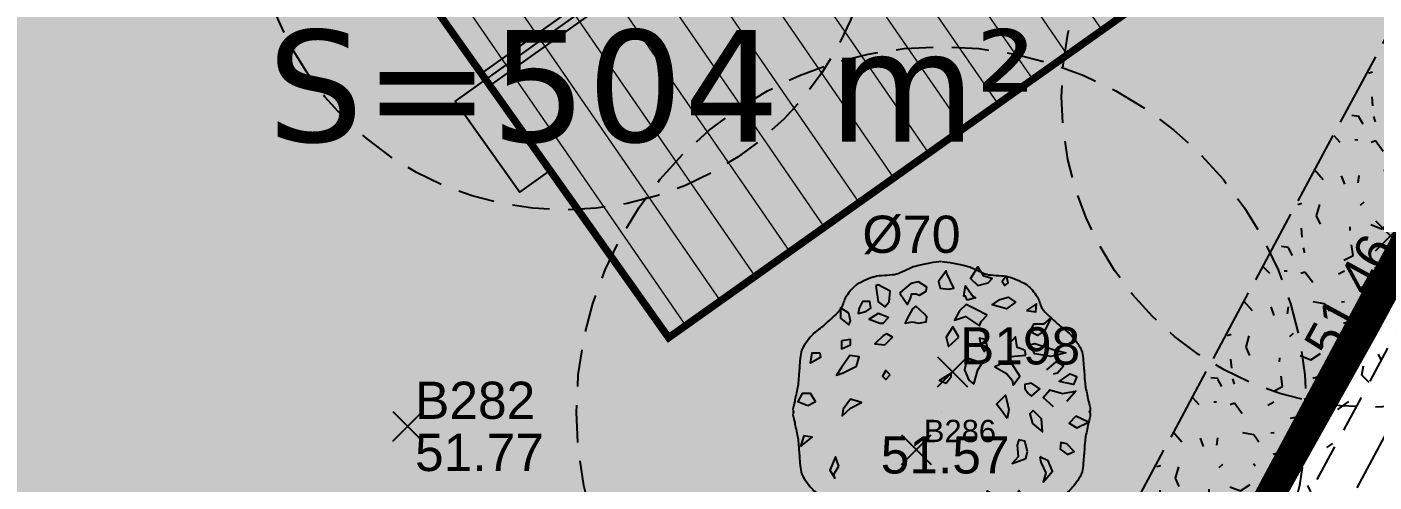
# Model space of a CAD drawing. Header units: metres. Extents: x 394605 to 1395358, y 4171135 to 6406139.
# Drawn here: x 1394508.63 to 1394526.72, y 4172467.63 to 4172473.74 of the extents above; entities that cross this region are included whole.
import ezdxf
from ezdxf.enums import TextEntityAlignment as Align

# ---------------------------------------------------------------- set-up
doc = ezdxf.new("R2010")
doc.units = ezdxf.units.M
doc.header["$LTSCALE"] = 2
doc.header["$PDMODE"] = 3
doc.header["$PDSIZE"] = 0.2
for name, pattern in [('AXES2', [1.125, 0.75, -0.125, 0.125, -0.125]), ('Bordfosse', [0.6, 0.5, -0.1]), ('CACHE', [0.375, 0.25, -0.125]), ('DISCONTINUOUS', [0.75, 0.5, -0.25])]:
    doc.linetypes.add(name, pattern=pattern)
doc.layers.add('C-Hab', color=7, linetype='Continuous', true_color=0xfbfcc5)
doc.layers.add('H-bati', color=7, linetype='Continuous', true_color=0x857b3d)
doc.layers.add('C-Lot', color=7, linetype='Continuous', true_color=0xeaddbe, transparency=0.5)
for name, color, linetype in [('P-Assiette', 14, 'Continuous'), ('P-surfaces', 19, 'Continuous'), ('T-CRASTE', 44, 'Continuous'), ('T-LIMITES', 1, 'Continuous'), ('T-POINTS LEVES 2024', 7, 'Continuous'), ('T-POINTS LEVES ALTITUDES', 150, 'Continuous'), ('T-POINTS LEVES MATRICULE', 5, 'Continuous'), ('T-POINTS LEVEVES PURGE', 7, 'Continuous'), ('T-SECTION AH', 3, 'Continuous'), ('T-VEGETATION', 108, 'Continuous'), ('T-VEGETATION-TEXTE', 1, 'Continuous')]:
    doc.layers.add(name, color=color, linetype=linetype)
doc.styles.add('Arial', font='arial.ttf')
doc.styles.add('Arial 1.0', font='arial.ttf', dxfattribs={"width": 0.99, "height": 0.2})
doc.styles.add('Verdana 1.0', font='verdana.ttf', dxfattribs={"width": 0.99, "height": 0.2})
pattern_1 = [(266.5102305065259, (379432.3446980148, 6438839.854039512), (0.5704402578887047, -0.03478738535544174), [])]

# ---------------------------------------------------------------- blocks, each defined once
blk = doc.blocks.new('TCPOINT')
at = {"color": 0}
blk.add_point((0, 0), dxfattribs=at)
at = {"layer": 'T-POINTS LEVES ALTITUDES', "style": 'Arial 1.0', "width": 0.99}
blk.add_attdef('ALT', text='', height=0.3, dxfattribs=at).set_placement((0.1, -0.1), align=Align.TOP_LEFT)
at = {"layer": 'T-POINTS LEVES MATRICULE', "style": 'Arial 1.0', "width": 0.99}
blk.add_attdef('MAT', (0.1, 0.1), '', height=0.3, dxfattribs=at)
blk = doc.blocks.new('v025')
blk.add_line((0, 0), (0, 0))
at = {"color": 0, "linetype": 'Continuous'}
blk.add_line((0.6658450745636628, -0.3376806967657444), (0.6995950745637174, -0.4079931967657444), dxfattribs=at)
at = {"color": 0, "linetype": 'Continuous', "flags": 128}
for points in [[(-0.002404925436280791, 1.010006803234262), (-0.0188050454637505, 1.008544183206823), (-0.03772162639654653, 1.006245657829595), (-0.05841649951037198, 1.0032452291602), (-0.08015149608092997, 0.9996768992562011), (-0.102188447384151, 0.9956746701752763), (-0.1237891846955108, 0.9913725439749896), (-0.1442155392908262, 0.9869045227130187), (-0.162729342445914, 0.9824046084468705), (-0.1785924254362499, 0.9780068032342797), (-0.1903041023909964, 0.9738940631793866), (-0.2035636188519447, 0.9683386790916302), (-0.2179327032140463, 0.9617649050861132), (-0.2329730838724799, 0.9545969952781661), (-0.2482464892223106, 0.9472592037829486), (-0.2633146476584898, 0.9401757847157342), (-0.2777392875761961, 0.9337709921917394), (-0.2910821373703811, 0.928469080326181), (-0.3029049254363372, 0.9246943032342756), (-0.3160216092496739, 0.922014433549748), (-0.331398581129065, 0.9200365957582335), (-0.3483887217325901, 0.9185565717527879), (-0.3663449117188975, 0.9173701434262966), (-0.3846200317462944, 0.9162730926718154), (-0.4025669624733155, 0.9150612013824002), (-0.4195385845583814, 0.9135302514509931), (-0.4348877786599132, 0.9114760247705931), (-0.4479674254363317, 0.908694303234256), (-0.4605134645310045, 0.9049163111217808), (-0.4748866641194809, 0.8999784681862479), (-0.4905021476585034, 0.8940843495305444), (-0.506775038605042, 0.8874375302575572), (-0.5231204604157256, 0.8802415854702303), (-0.5389535365474103, 0.8727000902712803), (-0.5536893904568387, 0.8650166197637645), (-0.5667431456009808, 0.8573947490504565), (-0.577529925436238, 0.8500380532342433), (-0.5848918938861516, 0.8438738085497448), (-0.5928886359987473, 0.8361523364990262), (-0.6012614069177289, 0.8272492800861073), (-0.6097514617873685, 0.8175402823151785), (-0.6181000557518246, 0.8074009861903733), (-0.6260484439548009, 0.7972070347157114), (-0.6333378815405695, 0.7873340708954402), (-0.6397096236530615, 0.7781577377335793), (-0.6449049254363217, 0.7700536782342624), (-0.6483631730357047, 0.7634981012452613), (-0.6517560914170417, 0.7556009604701899), (-0.65511094395481, 0.7467510161972086), (-0.6584549940233728, 0.7373370287143644), (-0.6618155049973211, 0.7277477583097038), (-0.665219740251132, 0.7183719652712739), (-0.6686949631591688, 0.7095984098871781), (-0.6722684370960224, 0.7018158524455202), (-0.6759674254362835, 0.6954130532342333), (-0.6847966435433364, 0.6837404280627766), (-0.6959715406626401, 0.6710274222328962), (-0.7088979809917646, 0.6576375902712925), (-0.722981828728507, 0.6439344867047794), (-0.7376289480699825, 0.630281666060057), (-0.7522452032139881, 0.6170426828638824), (-0.7662364583580938, 0.6045810916430128), (-0.7790085776997557, 0.5932604469242619), (-0.7899674254363163, 0.5834443032342733), (-0.7974823431317191, 0.5769521050175399), (-0.8064108410741255, 0.5697000045374239), (-0.8163285365474167, 0.561884118049079), (-0.8268110468354735, 0.5537005618076591), (-0.8374339892222906, 0.5453454520682612), (-0.8477729809917491, 0.537014905086096), (-0.8574036394279574, 0.5289050371163171), (-0.8659015818149101, 0.5212119644139648), (-0.8728424254362608, 0.5141318032342497), (-0.880152953557058, 0.5056291454839084), (-0.8883127615131343, 0.4954948004907465), (-0.8969766846954599, 0.4841329606416593), (-0.905799558495346, 0.4719478183234287), (-0.9144362183031944, 0.459343565922893), (-0.9225414995103165, 0.4467243958268341), (-0.9297702375075687, 0.4344945004222041), (-0.9357772676859213, 0.4230580720957278), (-0.9402174254363445, 0.4128193032342438), (-0.9434918595926547, 0.4019952077267135), (-0.9461675283170052, 0.3891987613961305), (-0.9483354809917728, 0.3749749745305735), (-0.9500867670000162, 0.3598688574180642), (-0.9515124357243394, 0.3444254203467381), (-0.9527035365474603, 0.3291896736046169), (-0.9537511188519829, 0.3147066274797794), (-0.954746232020625, 0.3015212922603041), (-0.9557799254363317, 0.2901786782342697), (-0.956816705271649, 0.2794071804633518), (-0.9578519418972746, 0.2669291497705899), (-0.9588979809917646, 0.2532336550860919), (-0.959967168234698, 0.2388097653398518), (-0.9610718493046306, 0.2241465494619774), (-0.9622243698808006, 0.2097330763824061), (-0.9634370756421049, 0.1960584150312457), (-0.9647223122675541, 0.1836116343384901), (-0.9660924254362726, 0.1728818032342474), (-0.9676764446406878, 0.1635139191464532), (-0.969820134626957, 0.1527315546060208), (-0.9723609439548682, 0.1409385161971954), (-0.975136321183868, 0.1285386105045063), (-0.9779837148738579, 0.1159356441121417), (-0.9807405735845123, 0.103533423604631), (-0.9832443458752778, 0.09173575556621927), (-0.9853324803059422, 0.0809464465813221), (-0.9868424254362935, 0.07156930323424149), (-0.9881911051344332, 0.0647137219585261), (-0.9903309370961324, 0.05632187525071686), (-0.9928401106215006, 0.04693735878981897), (-0.9952968150109882, 0.03710376825483763), (-0.9972792395651595, 0.02736469932477803), (-0.998365573584465, 0.0182637476787022), (-0.9981340063691277, 0.0103445089955585), (-0.9961627272195983, 0.004150578954408957), (-0.9920299254363272, 0.0002255532342587685), (-0.9961627272195983, -0.00369947248589142), (-0.9981340063691277, -0.009893402527040962), (-0.998365573584465, -0.01781264121018467), (-0.9972792395651595, -0.02691359285626049), (-0.9952968150109882, -0.0366526617863201), (-0.9928401106215006, -0.04648625232130144), (-0.9903309370961324, -0.05587076878219932), (-0.9881911051344332, -0.06426261549000856), (-0.9868424254362935, -0.07111819676572395), (-0.9853324803059422, -0.08049534011280457), (-0.9832443458752778, -0.09128464909770173), (-0.9807405735845123, -0.1030823171361135), (-0.9779837148738579, -0.1154845376436242), (-0.975136321183868, -0.1280875040359888), (-0.9723609439548682, -0.1404874097286779), (-0.969820134626957, -0.1522804481375033), (-0.9676764446406878, -0.1630628126779357), (-0.9660924254362726, -0.1724306967657299), (-0.9647223122675541, -0.1831605278699726), (-0.9634370756421049, -0.1956073085627281), (-0.9622243698808006, -0.2092819699138886), (-0.9610718493046306, -0.2236954429934599), (-0.959967168234698, -0.2383586588713342), (-0.9588979809917646, -0.2527825486175743), (-0.9578519418972746, -0.2664780433020724), (-0.956816705271649, -0.2789560739948342), (-0.9557799254363317, -0.2897275717657521), (-0.954746232020625, -0.3010701857917866), (-0.9537511188519829, -0.3142555210112619), (-0.9527035365474603, -0.3287385671360994), (-0.9515124357243394, -0.3439743138782205), (-0.9500867670000162, -0.3594177509495466), (-0.9483354809917728, -0.374523868062056), (-0.9461675283170052, -0.388747654927613), (-0.9434918595926547, -0.401544101258196), (-0.9402174254363445, -0.4123681967657262), (-0.9357772676859213, -0.4226069656272102), (-0.9297702375075687, -0.4340433939536865), (-0.9225414995103165, -0.4462732893583166), (-0.9144362183031944, -0.4588924594543755), (-0.905799558495346, -0.4714967118549112), (-0.8969766846954599, -0.4836818541731418), (-0.8883127615131343, -0.4950436940222289), (-0.880152953557058, -0.5051780390153908), (-0.8728424254362608, -0.5136806967657321), (-0.8659015818149101, -0.5207608579454472), (-0.8574036394279574, -0.5284539306477996), (-0.8477729809917491, -0.5365637986175784), (-0.8374339892222906, -0.5448943455997437), (-0.8268110468354735, -0.5532494553391416), (-0.8163285365474167, -0.5614330115805615), (-0.8064108410741255, -0.5692488980689063), (-0.7974823431317191, -0.5765009985490224), (-0.7899674254363163, -0.5829931967657558), (-0.7790085776997557, -0.5928093404557444), (-0.7662364583580938, -0.6041299851744952), (-0.7522452032139881, -0.6165915763953649), (-0.7376289480699825, -0.6298305595915394), (-0.722981828728507, -0.6434833802362618), (-0.7088979809917646, -0.657186483802775), (-0.6959715406626401, -0.6705763157643787), (-0.6847966435433364, -0.683289321594259), (-0.6759674254362835, -0.6949619467657158), (-0.6722684370960224, -0.7013647459770027), (-0.6686949631591688, -0.7091473034186606), (-0.665219740251132, -0.7179208588027564), (-0.6618155049973211, -0.7272966518411863), (-0.6584549940233728, -0.7368859222458468), (-0.65511094395481, -0.7462999097286911), (-0.6517560914170417, -0.7551498540016723), (-0.6483631730357047, -0.7630469947767438), (-0.6449049254363217, -0.7696025717657449), (-0.6397096236530615, -0.7777066312650618), (-0.6333378815405695, -0.7868829644269226), (-0.6260484439548009, -0.7967559282471939), (-0.6181000557518246, -0.8069498797218557), (-0.6097514617873685, -0.817089175846661), (-0.6012614069177289, -0.8267981736175898), (-0.5928886359987473, -0.8357012300305087), (-0.5848918938861516, -0.8434227020812273), (-0.577529925436238, -0.8495869467657258), (-0.5667431456009808, -0.856943642581939), (-0.5536893904568387, -0.864565513295247), (-0.5389535365474103, -0.8722489838027627), (-0.5231204604157256, -0.8797904790017128), (-0.506775038605042, -0.8869864237890397), (-0.4905021476585034, -0.8936332430620268), (-0.4748866641194809, -0.8995273617177304), (-0.4605134645310045, -0.9044652046532633), (-0.4479674254363317, -0.9082431967657385), (-0.4348877786599132, -0.9110249183020755), (-0.4195385845583814, -0.9130791449824756), (-0.4025669624733155, -0.9146100949138827), (-0.3846200317462944, -0.9158219862032979), (-0.3663449117188975, -0.9169190369577791), (-0.3483887217325901, -0.9181054652842704), (-0.331398581129065, -0.919585489289716), (-0.3160216092496739, -0.9215633270812305), (-0.3029049254363372, -0.9242431967657581), (-0.2910821373703811, -0.9280179738576635), (-0.2777392875761961, -0.9333198857232219), (-0.2633146476584898, -0.9397246782472166), (-0.2482464892223106, -0.946808097314431), (-0.2329730838724799, -0.9541458888096486), (-0.2179327032140463, -0.9613137986175957), (-0.2035636188519447, -0.9678875726231126), (-0.1903041023909964, -0.9734429567108691), (-0.1785924254362499, -0.9775556967657621), (-0.162729342445914, -0.981953501978353), (-0.1442155392908262, -0.9864534162445011), (-0.1237891846955108, -0.9909214375064721), (-0.102188447384151, -0.9952235637067588), (-0.08015149608092997, -0.9992257927876835), (-0.05841649951037198, -1.002794122691682), (-0.03772162639654653, -1.005794551361078), (-0.0188050454637505, -1.008093076738305), (-0.002404925436280791, -1.009555696765744)], [(0.001970074563701019, 1.010006803234262), (0.01837019459117073, 1.008544183206823), (0.03728677552396675, 1.006245657829595), (0.0579816486377922, 1.0032452291602), (0.0797166452083502, 0.9996768992562011), (0.1017535965115712, 0.9956746701752763), (0.123354333822931, 0.9913725439749896), (0.1437806884182464, 0.9869045227130187), (0.1622944915733342, 0.9824046084468705), (0.1781575745636701, 0.9780068032342797), (0.1898692515184166, 0.9738940631793866), (0.203128767979365, 0.9683386790916302), (0.2174978523414666, 0.9617649050861132), (0.2325382329999002, 0.9545969952781661), (0.2478116383497309, 0.9472592037829486), (0.26287979678591, 0.9401757847157342), (0.2773044367036164, 0.9337709921917394), (0.2906472864978014, 0.928469080326181), (0.3024700745637574, 0.9246943032342756), (0.3155867583770942, 0.922014433549748), (0.3309637302564852, 0.9200365957582335), (0.3479538708600103, 0.9185565717527879), (0.3659100608463177, 0.9173701434262966), (0.3841851808737147, 0.9162730926718154), (0.4021321116007357, 0.9150612013824002), (0.4191037336858017, 0.9135302514509931), (0.4344529277873335, 0.9114760247705931), (0.4070950745636992, 0.8773193032342306), (0.4239700745637265, 0.8506005532342442), (0.4464700745637629, 0.8674755532342715), (0.4352200745637447, 0.9124755532342306), (0.447532574563752, 0.908694303234256), (0.4600786136584247, 0.9049163111217808), (0.4744518132469011, 0.8999784681862479), (0.4900672967859236, 0.8940843495305444), (0.5063401877324623, 0.8874375302575572), (0.5226856095431458, 0.8802415854702303), (0.5385186856748305, 0.8727000902712803), (0.553254539584259, 0.8650166197637645), (0.566308294728401, 0.8573947490504565), (0.5770950745636583, 0.8500380532342433), (0.5844570430135718, 0.8438738085497448), (0.5924537851261675, 0.8361523364990262), (0.6008265560451491, 0.8272492800861073), (0.6093166109147887, 0.8175402823151785), (0.6176652048792448, 0.8074009861903733), (0.6256135930822211, 0.7972070347157114), (0.6329030306679897, 0.7873340708954402), (0.6392747727804817, 0.7781577377335793), (0.644470074563742, 0.7700536782342624), (0.6479283221631249, 0.7634981012452613), (0.6513212405444619, 0.7556009604701899), (0.6546760930822302, 0.7467510161972086), (0.658020143150793, 0.7373370287143644), (0.6613806541247413, 0.7277477583097038), (0.6647848893785522, 0.7183719652712739), (0.668260112286589, 0.7095984098871781), (0.6718335862234426, 0.7018158524455202), (0.6755325745637037, 0.6954130532342333), (0.6843617926707566, 0.6837404280627766), (0.6955366897900603, 0.6710274222328962), (0.7084631301191848, 0.6576375902712925), (0.7225469778559273, 0.6439344867047794), (0.7371940971974027, 0.630281666060057), (0.7518103523414084, 0.6170426828638824), (0.7658016074855141, 0.6045810916430128), (0.778573726827176, 0.5932604469242619), (0.7895325745637365, 0.5834443032342733), (0.7970474922591393, 0.5769521050175399), (0.8059759902015458, 0.5697000045374239), (0.8158936856748369, 0.561884118049079), (0.8263761959628937, 0.5537005618076591), (0.8369991383497108, 0.5453454520682612), (0.8473381301191694, 0.537014905086096), (0.8569687885553776, 0.5289050371163171), (0.8654667309423303, 0.5212119644139648), (0.872407574563681, 0.5141318032342497), (0.8797181026844783, 0.5056291454839084), (0.8878779106405545, 0.4954948004907465), (0.8965418338228801, 0.4841329606416593), (0.9053647076227662, 0.4719478183234287), (0.9140013674306147, 0.459343565922893), (0.9221066486377367, 0.4467243958268341), (0.9293353866349889, 0.4344945004222041), (0.9353424168133415, 0.4230580720957278), (0.9397825745637647, 0.4128193032342438), (0.9430570087200749, 0.4019952077267135), (0.9457326774444255, 0.3891987613961305), (0.947900630119193, 0.3749749745305735), (0.9496519161274364, 0.3598688574180642), (0.9510775848517596, 0.3444254203467381), (0.9522686856748805, 0.3291896736046169), (0.9533162679794032, 0.3147066274797794), (0.9543113811480453, 0.3015212922603041), (0.955345074563752, 0.2901786782342697), (0.9563818543990692, 0.2794071804633518), (0.9574170910246949, 0.2669291497705899), (0.9584631301191848, 0.2532336550860919), (0.9595323173621182, 0.2388097653398518), (0.9606369984320509, 0.2241465494619774), (0.9617895190082209, 0.2097330763824061), (0.9630022247695251, 0.1960584150312457), (0.9642874613949743, 0.1836116343384901), (0.9656575745636928, 0.1728818032342474), (0.967241593768108, 0.1635139191464532), (0.9693852837543773, 0.1527315546060208), (0.9719260930822884, 0.1409385161971954), (0.9747014703112882, 0.1285386105045063), (0.9775488640012782, 0.1159356441121417), (0.9803057227119325, 0.103533423604631), (0.982809495002698, 0.09173575556621927), (0.9848976294333625, 0.0809464465813221), (0.9864075745637138, 0.07156930323424149), (0.9877562542618534, 0.0647137219585261), (0.9898960862235526, 0.05632187525071686), (0.9924052597489208, 0.04693735878981897), (0.9948619641384084, 0.03710376825483763), (0.9968443886925797, 0.02736469932477803), (0.9979307227118852, 0.0182637476787022), (0.997699155496548, 0.0103445089955585), (0.9957278763470185, 0.004150578954408957), (0.9915950745637474, 0.0002255532342587685), (0.9957278763470185, -0.00369947248589142), (0.997699155496548, -0.009893402527040962), (0.9979307227118852, -0.01781264121018467), (0.9968443886925797, -0.02691359285626049), (0.9948619641384084, -0.0366526617863201), (0.9924052597489208, -0.04648625232130144), (0.9898960862235526, -0.05587076878219932), (0.9877562542618534, -0.06426261549000856), (0.9864075745637138, -0.07111819676572395), (0.9848976294333625, -0.08049534011280457), (0.982809495002698, -0.09128464909770173), (0.9803057227119325, -0.1030823171361135), (0.9775488640012782, -0.1154845376436242), (0.9747014703112882, -0.1280875040359888), (0.9719260930822884, -0.1404874097286779), (0.9693852837543773, -0.1522804481375033), (0.967241593768108, -0.1630628126779357), (0.9656575745636928, -0.1724306967657299), (0.9642874613949743, -0.1831605278699726), (0.9630022247695251, -0.1956073085627281), (0.9617895190082209, -0.2092819699138886), (0.9606369984320509, -0.2236954429934599), (0.9595323173621182, -0.2383586588713342), (0.9584631301191848, -0.2527825486175743), (0.9574170910246949, -0.2664780433020724), (0.9563818543990692, -0.2789560739948342), (0.955345074563752, -0.2897275717657521), (0.9543113811480453, -0.3010701857917866), (0.9533162679794032, -0.3142555210112619), (0.9522686856748805, -0.3287385671360994), (0.9510775848517596, -0.3439743138782205), (0.9496519161274364, -0.3594177509495466), (0.947900630119193, -0.374523868062056), (0.9457326774444255, -0.388747654927613), (0.9430570087200749, -0.401544101258196), (0.9397825745637647, -0.4123681967657262), (0.9353424168133415, -0.4226069656272102), (0.9293353866349889, -0.4340433939536865), (0.9221066486377367, -0.4462732893583166), (0.9140013674306147, -0.4588924594543755), (0.9053647076227662, -0.4714967118549112), (0.8965418338228801, -0.4836818541731418), (0.8878779106405545, -0.4950436940222289), (0.8797181026844783, -0.5051780390153908), (0.872407574563681, -0.5136806967657321), (0.8654667309423303, -0.5207608579454472), (0.8569687885553776, -0.5284539306477996), (0.8473381301191694, -0.5365637986175784), (0.8369991383497108, -0.5448943455997437), (0.8263761959628937, -0.5532494553391416), (0.8158936856748369, -0.5614330115805615), (0.8059759902015458, -0.5692488980689063), (0.7970474922591393, -0.5765009985490224), (0.7895325745637365, -0.5829931967657558), (0.778573726827176, -0.5928093404557444), (0.7658016074855141, -0.6041299851744952), (0.7518103523414084, -0.6165915763953649), (0.7371940971974027, -0.6298305595915394), (0.7225469778559273, -0.6434833802362618), (0.7084631301191848, -0.657186483802775), (0.6955366897900603, -0.6705763157643787), (0.6843617926707566, -0.683289321594259), (0.6755325745637037, -0.6949619467657158), (0.6718335862234426, -0.7013647459770027), (0.668260112286589, -0.7091473034186606), (0.6647848893785522, -0.7179208588027564), (0.6613806541247413, -0.7272966518411863), (0.658020143150793, -0.7368859222458468), (0.6546760930822302, -0.7462999097286911), (0.6513212405444619, -0.7551498540016723), (0.6479283221631249, -0.7630469947767438), (0.644470074563742, -0.7696025717657449), (0.6392747727804817, -0.7777066312650618), (0.6329030306679897, -0.7868829644269226), (0.6256135930822211, -0.7967559282471939), (0.6176652048792448, -0.8069498797218557), (0.6093166109147887, -0.817089175846661), (0.6008265560451491, -0.8267981736175898), (0.5924537851261675, -0.8357012300305087), (0.5844570430135718, -0.8434227020812273), (0.5770950745636583, -0.8495869467657258), (0.566308294728401, -0.856943642581939), (0.553254539584259, -0.864565513295247), (0.5385186856748305, -0.8722489838027627), (0.5226856095431458, -0.8797904790017128), (0.5063401877324623, -0.8869864237890397), (0.4900672967859236, -0.8936332430620268), (0.4744518132469011, -0.8995273617177304), (0.4600786136584247, -0.9044652046532633), (0.447532574563752, -0.9082431967657385), (0.4344529277873335, -0.9110249183020755), (0.4191037336858017, -0.9130791449824756), (0.4021321116007357, -0.9146100949138827), (0.3841851808737147, -0.9158219862032979), (0.3659100608463177, -0.9169190369577791), (0.3479538708600103, -0.9181054652842704), (0.3309637302564852, -0.919585489289716), (0.3155867583770942, -0.9215633270812305), (0.3024700745637574, -0.9242431967657581), (0.2906472864978014, -0.9280179738576635), (0.2773044367036164, -0.9333198857232219), (0.26287979678591, -0.9397246782472166), (0.2478116383497309, -0.946808097314431), (0.2325382329999002, -0.9541458888096486), (0.2174978523414666, -0.9613137986175957), (0.203128767979365, -0.9678875726231126), (0.1898692515184166, -0.9734429567108691), (0.1781575745636701, -0.9775556967657621), (0.1622944915733342, -0.981953501978353), (0.1437806884182464, -0.9864534162445011), (0.123354333822931, -0.9909214375064721), (0.1017535965115712, -0.9952235637067588), (0.0797166452083502, -0.9992257927876835), (0.0579816486377922, -1.002794122691682), (0.03728677552396675, -1.005794551361078), (0.01837019459117073, -1.008093076738305), (0.001970074563701019, -1.009555696765744)], [(0.7502200745636856, 0.257163053234251), (0.778345074563731, 0.2641943032342624), (0.817720074563681, 0.3091943032342783), (0.7670950745637128, 0.3359130532342647), (0.7052200745637265, 0.2824755532342351)], [(0.7502200745636856, 0.03497555323423285), (0.6827200745636901, 0.09685055323427605), (0.7277200745637629, 0.1488818032342465), (0.8120950745636719, 0.1235693032342624), (0.9020950745637037, 0.1404443032342328), (0.8402200745637174, 0.07013180323423285)], [(0.3002200745637538, -0.7764306967657149), (0.2439700745636628, -0.8003369467657535), (0.2439700745636628, -0.8439306967657672), (0.2945950745637447, -0.8143994467657194)]]:
    blk.add_lwpolyline(points, dxfattribs=at)
for points in [[(0.04709507456368556, 0.8238818032342579), (0.08084507456374013, 0.8323193032342715), (0.03584507456366737, 0.9293505532342579), (0.03022007456365827, 0.9476318032342306), (-0.0204049254363099, 0.8773193032342306), (-0.009154925436291705, 0.8323193032342715)], [(0.3114700745636583, 0.8674755532342715), (0.3395950745637037, 0.8956005532342601), (0.2833450745637265, 0.9124755532342306), (0.2439700745636628, 0.9743505532342738), (0.1933450745636947, 0.8956005532342601), (0.2439700745636628, 0.8506005532342442)], [(-0.4422799254363099, 0.8477880532342397), (-0.4254049254362826, 0.7395068032342351), (-0.3804049254363235, 0.7057568032342374), (-0.3522799254362781, 0.7395068032342351), (-0.346654925436269, 0.8112255532342374), (-0.4254049254362826, 0.854819303234251)], [(-0.1554049254363008, 0.8731005532342806), (-0.206029925436269, 0.8632568032342647), (-0.2791549254362735, 0.8027880532342806), (-0.2791549254362735, 0.7929443032342647), (-0.2285299254363053, 0.7212255532342624), (-0.2116549254362781, 0.7577880532342647), (-0.2004049254362599, 0.7929443032342647), (-0.1722799254363281, 0.7929443032342647), (-0.1497799254362917, 0.784506803234251), (-0.1047799254363326, 0.8112255532342374), (-0.09915492543632354, 0.8379443032342806)], [(0.1708450745636583, 0.7507568032342533), (0.1595950745637538, 0.7774755532342397), (0.1483450745637356, 0.7774755532342397), (0.1595950745637538, 0.8477880532342397), (0.2102200745637219, 0.7774755532342397), (0.2270950745637492, 0.7676318032342806)], [(-0.5097799254363053, 0.6748193032342442), (-0.4760299254362508, 0.6973193032342806), (-0.4816549254362599, 0.7423193032342397), (-0.5322799254363417, 0.7423193032342397), (-0.5547799254362644, 0.6973193032342806), (-0.5604049254362735, 0.6607568032342783)], [(0.3902200745636719, 0.7549755532342601), (0.4464700745637629, 0.7718505532342306), (0.497095074563731, 0.7381005532342328), (0.4352200745637447, 0.6931005532342738), (0.3395950745637037, 0.7198193032342601)], [(0.5702200745637356, 0.6818505532342556), (0.6320950745637219, 0.6720068032342397), (0.637720074563731, 0.7268505532342715)], [(-0.6222799254362599, 0.6635693032342829), (-0.6785299254362371, 0.6987255532342829), (-0.6785299254362371, 0.6298193032342851), (-0.6222799254362599, 0.5848193032342692), (-0.6110299254362417, 0.6115380532342556)], [(-0.4141549254362644, 0.5974755532342328), (-0.3916549254363417, 0.5974755532342328), (-0.3579049254362872, 0.6340380532342351), (-0.4254049254362826, 0.6607568032342783), (-0.487279925436269, 0.624194303234276)], [(-0.1947799254362508, 0.6059130532342465), (-0.1554049254363008, 0.5960693032342306), (-0.1047799254363326, 0.6059130532342465), (-0.09915492543632354, 0.6396630532342442), (-0.1160299254362371, 0.6579443032342738), (-0.1722799254363281, 0.7113818032342465), (-0.1947799254362508, 0.6931005532342738), (-0.2341549254363144, 0.6227880532342738), (-0.2454049254363326, 0.5960693032342306)], [(0.3058450745637629, 0.6509130532342624), (0.2327200745637583, 0.6874755532342647), (0.1652200745637629, 0.7212255532342624), (0.1202200745636901, 0.679038053234251), (0.08647007456374922, 0.6157568032342624), (0.1595950745637538, 0.6424755532342488), (0.255220074563681, 0.5791943032342601), (0.2664700745636992, 0.6073193032342488)], [(0.114595074563681, 0.5018505532342488), (0.07522007456373103, 0.5721630532342488), (0.03022007456365827, 0.5018505532342488), (0.04709507456368556, 0.4399755532342624)], [(0.6883450745636992, 0.5932568032342829), (0.7333450745636583, 0.6298193032342851), (0.6939700745637083, 0.548256803234267), (0.6433450745637401, 0.5145068032342692), (0.5927200745636583, 0.5398193032342533), (0.6208450745637037, 0.5932568032342829)], [(-0.6729049254363417, 0.477944303234267), (-0.6729049254363417, 0.4245068032342374), (-0.6110299254362417, 0.4512255532342806), (-0.6110299254362417, 0.4877880532342829)], [(-0.3691549254363053, 0.5243505532342851), (-0.3916549254363417, 0.5116943032342647), (-0.447904925436319, 0.4582568032342351), (-0.3804049254363235, 0.4512255532342806), (-0.3297799254362417, 0.503256803234251)], [(0.2945950745637447, 0.4877880532342829), (0.255220074563681, 0.4962255532342397), (0.2608450745636901, 0.4512255532342806), (0.2889700745637356, 0.4062255532342647), (0.3058450745637629, 0.442788053234267)], [(0.5645950745637265, 0.3809130532342806), (0.5589700745637174, 0.4160693032342806), (0.5083450745637492, 0.432944303234251), (0.497095074563731, 0.5046630532342533), (0.4464700745637629, 0.4512255532342806), (0.4633450745636765, 0.372475553234267)], [(0.5927200745636583, 0.4512255532342806), (0.6264700745637128, 0.4596630532342374), (0.7614700745637037, 0.4160693032342806), (0.8345950745637083, 0.397788053234251), (0.7333450745636583, 0.372475553234267), (0.6264700745637128, 0.3907568032342397)], [(-0.8191549254362371, 0.3963818032342488), (-0.8135299254363417, 0.3668505532342579), (-0.8810299254363372, 0.3288818032342533), (-0.869779925436319, 0.3963818032342488)], [(-0.5716549254362917, 0.307788053234276), (-0.5547799254362644, 0.3710693032342647), (-0.6166549254362508, 0.3795068032342783), (-0.6729049254363417, 0.2993505532342624), (-0.7066549254362826, 0.2473193032342351), (-0.6616549254363235, 0.2641943032342624)], [(0.215845074563731, 0.186850553234251), (0.2439700745636628, 0.2838818032342374), (0.2720950745637083, 0.3288818032342533), (0.1708450745636583, 0.362631803234251), (0.1539700745637447, 0.2838818032342374), (0.1820950745636765, 0.2135693032342374)], [(-0.346654925436269, 0.2487255532342374), (-0.3747799254363144, 0.2782568032342851), (-0.3972799254362371, 0.2402880532342806), (-0.3747799254363144, 0.2177880532342442)], [(0.4745950745636947, 0.2149755532342397), (0.4802200745637037, 0.1798193032342397), (0.5252200745636628, 0.2402880532342806), (0.4745950745636947, 0.3218505532342419), (0.395845074563681, 0.3218505532342419), (0.356470074563731, 0.3035693032342692), (0.4352200745637447, 0.2585693032342533)], [(0.03022007456365827, 0.1938818032342624), (0.06397007456371284, 0.2388818032342783), (0.06397007456371284, 0.2599755532342556), (-0.0147799254363008, 0.2121630532342351)], [(0.5814700745637538, 0.1235693032342624), (0.6039700745636765, 0.1066943032342351), (0.6602200745636537, 0.1559130532342579), (0.6039700745636765, 0.1938818032342624), (0.5589700745637174, 0.1854443032342488), (0.5589700745637174, 0.1587255532342624)], [(0.9077200745637128, 0.2388818032342783), (0.8852200745636765, 0.1854443032342488), (0.7895950745637492, 0.2051318032342806), (0.8627200745637538, 0.257163053234251)], [(-0.8979049254362508, 0.04341305323424649), (-0.8472799254362826, 0.07013180323423285), (-0.8810299254363372, 0.1235693032342624), (-0.9372799254363144, 0.1235693032342624), (-0.9654049254362462, 0.07013180323423285)], [(0.4408450745637538, -0.04377444676572395), (0.4014700745636901, 0.009663053234248764), (0.3677200745637492, 0.05325680323426241), (0.4295950745637356, 0.1123193032342442), (0.4520950745636583, 0.01810055323426241)], [(-0.6616549254363235, 0.01950680323426468), (-0.6672799254363326, -0.02549319676575124), (-0.6110299254362417, 0.02653805323427605), (-0.5379049254362371, 0.06310055323427832), (-0.6110299254362417, 0.08560055323425786)], [(0.6152200745636947, 0.01106930323425104), (0.5927200745636583, -0.01283694676573077), (0.6095950745636856, -0.07752444676572168), (0.677095074563681, -0.1337744467657558), (0.6714700745636719, -0.0465869467657285)], [(0.9020950745637037, -0.02689944676575351), (0.8570950745637447, -0.07471194676571713), (0.9077200745637128, -0.1056494467657672), (0.9864700745637265, -0.0676806967657626)], [(-0.9485299254363326, -0.2308056967657421), (-0.869779925436319, -0.1689306967657558), (-0.9260299254362963, -0.1590869467657399)], [(0.5758450745637447, -0.2659619467657421), (0.5589700745637174, -0.1956494467657421), (0.5195950745636537, -0.1872119467657285), (0.5083450745637492, -0.2223681967657285), (0.5139700745637583, -0.3011181967657421), (0.4745950745636947, -0.3461181967657581), (0.5645950745637265, -0.3109619467657581)], [(0.8402200745637174, -0.2139306967657149), (0.8008450745636537, -0.2040869467657558), (0.7952200745637583, -0.2490869467657149), (0.8458450745637265, -0.2842431967657149), (0.8908450745636856, -0.2659619467657421)], [(-0.6897799254362553, -0.3643994467657308), (-0.7122799254362917, -0.3011181967657421), (-0.7516549254362417, -0.3911181967657171), (-0.7179049254363008, -0.4431494467657444), (-0.7235299254363099, -0.4164306967657581)], [(0.6602200745636537, -0.3011181967657421), (0.6658450745636628, -0.3376806967657444), (0.6995950745637174, -0.4079931967657444), (0.6827200745636901, -0.4698681967657308), (0.7445950745636765, -0.3981494467657285), (0.7164700745637447, -0.3278369467657285)], [(0.3227200745636765, -0.6006494467657149), (0.3395950745637037, -0.5500244467657467), (0.3058450745637629, -0.5317431967657171), (0.2889700745637356, -0.5823681967657421)], [(0.5477200745636992, -0.5950244467657626), (0.5983450745636674, -0.6554931967657467), (0.5252200745636628, -0.6484619467657353), (0.497095074563731, -0.621743196765749), (0.5195950745636537, -0.5261181967657649)], [(-0.4591549254363372, -0.692055696765749), (-0.5041549254362963, -0.6484619467657353), (-0.5491549254362553, -0.6737744467657194), (-0.5210299254363235, -0.7370556967657649), (-0.4985299254362872, -0.727211946765749)], [(-0.04290492543634628, -0.8087744467657672), (-0.06540492543626897, -0.7933056967657421), (-0.07665492543628716, -0.8368994467657558), (-0.03727992543633718, -0.8368994467657558)], [(0.3620950745637401, -0.7890869467657353), (0.3002200745637538, -0.7539306967657353), (0.2945950745637447, -0.8242431967657353), (0.3395950745637037, -0.8425244467657649), (0.3620950745637401, -0.8158056967657217)]]:
    blk.add_lwpolyline(points, close=True, dxfattribs=at)
blk = doc.blocks.new('GeoHaie1')
for p, q in [((-0.1466631366862629, 0.9979796130134928), (-0.1267266711091879, 0.9324848928767646)), ((0.02146772301373634, 1.000848440456574), (0.05004332367421038, 0.9637978392235882)), ((-0.4060033264013801, 0.8983031190868598), (-0.32335006286309, 0.9381615088811595)), ((-0.1267266711091879, 0.9324848928767646), (-0.06683420577139176, 0.9125251785387309)), ((0.3350517128198118, 0.9552523957761119), (0.3777489765973807, 0.9780809375572268)), ((0.1241405207356725, 0.8555759018494788), (0.1440769863127476, 0.8327473600683639)), ((0.3834807104507898, 0.790020142830983), (0.4233536416049397, 0.8299395715070503)), ((0.4233536416049397, 0.8299395715070503), (0.4946265060429829, 0.7985655862784591)), ((-0.15, 0.7499999999999999), (-0.1000000000000001, 0.7499999999999999)), ((-0.4943883237930793, 0.7131111518036972), (-0.4458762575555301, 0.6675151071232349)), ((-0.3, 0.6499999999999999), (-0.25, 0.6999999999999998)), ((0.1383452524593385, 0.6760605505707111), (0.1212331195056824, 0.6589696636757587)), ((0.3920367769276178, 0.6475553927852012), (0.4147975751281117, 0.6731917231276299)), ((-0.2064725334174878, 0.5051516816211873), (-0.1979164669406598, 0.5820606726484729)), ((-0.1979164669406598, 0.5820606726484729), (-0.1295510037326069, 0.619111273881459)), ((-0.004117407810176665, 0.5906061160959492), (0.004438658666651385, 0.5735152292009967)), ((0.2523984492815217, 0.5962827321003441), (0.2409349815747035, 0.5791918452053917)), ((-0.5029443902699073, 0.459555636940725), (-0.4458762575555301, 0.4994140267350247)), ((-0.4458762575555301, 0.4994140267350247), (-0.388891193447724, 0.4566868094976437)), ((0.1497256515595855, 0.5364646279680108), (0.1753938509900694, 0.4823231398400722)), ((0.1753938509900694, 0.4823231398400722), (0.1526330527895756, 0.4110907648171814)), ((0.3976854421744558, 0.4709699078312825), (0.4347340407051867, 0.4966062381737111)), ((-0.309062262532853, 0.4025453213697052), (-0.286301464332359, 0.3911920893609154)), ((-0.1267266711091879, 0.3826466459134392), (-0.09532673782529466, 0.393999877922229)), ((-0.001293075186757697, 0.2971311725569097), (0.0443115898208013, 0.2800402856619573)), ((0.3036517795359186, 0.2658182262100861), (0.2666031810051877, 0.3455960446804531)), ((-0.3661303952472301, 0.2060001220777528), (-0.3290817967164991, 0.1575352499542092)), ((-0.05254640544115463, 0.2230910089727052), (-0.01267347428700449, 0.177494964292243)), ((0.2808909813354248, 0.2458585118720524), (0.3036517795359186, 0.2658182262100861)), ((0.4147975751281117, 0.2060001220777528), (0.4404657745585958, 0.1803637917353242)), ((-0.5000369890399172, 0.1404443630592569), (-0.4487836587855202, 0.1062625892693521)), ((-0.3290817967164991, 0.1575352499542092), (-0.2520771984250469, 0.1404443630592569)), ((0.2438423828046936, 0.1404443630592569), (0.2523984492815217, 0.1575352499542092)), ((0.3607199122502958, 0.1404443630592568), (0.3920367769276178, 0.0920405298174809)), ((0.394944178157608, 0.0920405298174809), (0.3778320452039519, 0.04644448513701871)), ((-0.3205257302396711, 0.009393883904032618), (-0.3005892646625961, 0.02935359824206629)), ((-0.09532673782529466, 0.08062625892692354), (-0.0640098731479728, -0.002020386986524958)), ((0.2010620504205536, 0.003717267899637777), (0.1811255848434785, 0.06066654458888976))]:
    blk.add_line(p, q)
blk = doc.blocks.new('Maison2')
at = {"layer": 'C-Hab', "lineweight": 9, "true_color": 0x939598}
h = blk.add_hatch(dxfattribs=at)
h.set_pattern_fill('ANSI31', color=252, scale=0.18, angle=225)
h.set_pattern_definition(pattern_1)
h.paths.add_polyline_path([(379603.4042770808, 6438837.219723043), (379591.4384184218, 6438838.146923824), (379591.1193268389, 6438833.893557445), (379603.084215294, 6438832.981797658)])
h = blk.add_hatch(dxfattribs=at)
h.set_pattern_fill('ANSI31', color=252, scale=0.18, angle=225)
h.set_pattern_definition(pattern_1)
h.paths.add_polyline_path([(379603.0842152924, 6438832.98179766), (379591.1193268391, 6438833.89355745), (379590.8002352559, 6438829.640191077), (379602.7666991908, 6438828.743675022)])
h = blk.add_hatch(color=252, dxfattribs=at)
h.dxf.hatch_style = 1
h.paths.add_polyline_path([(379603.582769862, 6438832.943806333), (379603.0842152923, 6438832.981797662), (379602.9721031893, 6438831.485354366), (379603.4687958747, 6438831.448142624)])
at = {"layer": 'C-Hab', "color": 251, "true_color": 0x636466, "const_width": 0.1, "flags": 128}
blk.add_lwpolyline([(379603.4017313943, 6438837.219920301), (379591.4384184218, 6438838.146923824), (379590.8002352559, 6438829.640191077), (379602.7666991904, 6438828.743675023)], close=True, dxfattribs=at)
at = {"layer": 'C-Hab', "color": 251, "true_color": 0x636466, "flags": 128}
for points in [[(379591.1269251046, 6438833.993268365), (379603.0918135581, 6438833.081508576)], [(379591.1117285732, 6438833.793846536), (379603.0766170266, 6438832.882086747)], [(379591.1193268389, 6438833.893557451), (379603.0842152924, 6438832.981797662)], [(379603.0842152924, 6438832.981797662), (379603.582769862, 6438832.943806333), (379603.4687958747, 6438831.448142624), (379602.9721031892, 6438831.485354366)]]:
    blk.add_lwpolyline(points, dxfattribs=at)

msp = doc.modelspace()

# ---------------------------------------------------------------- hatches: boundary and pattern name
at = {"layer": 'C-Lot', "transparency": 33554585}
h = msp.add_hatch(color=256, dxfattribs=at)
h.dxf.hatch_style = 1
h.paths.add_polyline_path([(1394255.044330771, 4172384.855971529), (1394269.540208836, 4172387.529606367), (1394274.704254416, 4172388.525279142), (1394279.741645918, 4172361.694657752), (1394260.073201257, 4172358.066989345)])
h.paths.add_polyline_path([(1394274.704843106, 4172388.525388875), (1394294.366055884, 4172392.190270412), (1394299.409692425, 4172365.324452989), (1394279.741645918, 4172361.694657752)])
edge = h.paths.add_edge_path()
edge.add_line((1394156.54395033, 4172405.092977245), (1394176.338476231, 4172408.740596767))
edge.add_line((1394176.338476231, 4172408.740596767), (1394181.39178728, 4172381.30394492))
edge.add_line((1394181.39178728, 4172381.30394492), (1394167.216864183, 4172378.661701904))
edge.add_arc((1394165.166780411, 4172387.993144372), 9.55398670675991, 246.07648540360532, 282.3908223282835, ccw=False)
edge.add_line((1394161.292478591, 4172379.259963542), (1394156.54395033, 4172405.092977245))
h.paths.add_polyline_path([(1394176.338476231, 4172408.740596767), (1394196.061423312, 4172412.374931141), (1394201.107248418, 4172384.97892378), (1394181.39178728, 4172381.30394492)])
h.paths.add_polyline_path([(1394196.061423312, 4172412.374931141), (1394215.818791436, 4172416.015605219), (1394220.857112909, 4172388.660338388), (1394201.107248418, 4172384.97892378)])
h.paths.add_polyline_path([(1394176.355488323, 4172370.192683284), (1394196.016872232, 4172373.857825133), (1394201.064827679, 4172347.202486103), (1394181.399960735, 4172343.556414969)])
h.paths.add_polyline_path([(1394176.432209387, 4172370.207212625), (1394181.399836542, 4172343.556391942), (1394161.726634692, 4172339.953653818), (1394156.694020851, 4172366.527982683)])
h.paths.add_polyline_path([(1394156.694020851, 4172366.527982683), (1394161.726712918, 4172339.953240752), (1394128.379524338, 4172333.777314011), (1394138.943235582, 4172363.219207892)])
h.paths.add_polyline_path([(1394146.149134544, 4172383.414824653), (1394148.608911952, 4172370.10702763), (1394134.204415001, 4172367.423801905), (1394135.120963088, 4172362.506518849), (1394109.987369581, 4172357.821787923), (1394114.354295865, 4172377.435971376)])
h.paths.add_polyline_path([(1394138.943235582, 4172363.219207892), (1394128.379524338, 4172333.777314011), (1394105.402066619, 4172337.265916942), (1394109.987369626, 4172357.821788122)])
edge = h.paths.add_edge_path()
edge.add_arc((1394136.311063343, 4172392.711361063), 7.999999998246535, 10.435841295533407, 72.39288072694882, ccw=False)
edge.add_line((1394144.17873018, 4172394.160436116), (1394146.149134544, 4172383.414824653))
edge.add_line((1394146.149134544, 4172383.414824653), (1394114.354295862, 4172377.435971375))
edge.add_line((1394114.354295862, 4172377.435971375), (1394119.773295746, 4172401.775575688))
edge.add_arc((1394123.677697218, 4172400.906294872), 3.999999999362756, 72.13497188725108, 167.4483157204171, ccw=False)
edge.add_line((1394124.904800144, 4172404.713422188), (1394138.730969958, 4172400.336585778))
h.paths.add_polyline_path([(1394298.400664821, 4172508.434809051), (1394272.943893387, 4172492.771831456), (1394267.575496129, 4172519.959919848), (1394271.556248017, 4172521.27490146), (1394274.661956875, 4172522.889762694), (1394285.430320559, 4172529.515292959)])
edge = h.paths.add_edge_path()
edge.add_line((1394464.955174495, 4172580.305150983), (1394476.337197521, 4172562.630559035))
edge.add_line((1394476.337197521, 4172562.630559035), (1394455.540964016, 4172548.870837987))
edge.add_line((1394455.540964016, 4172548.870837987), (1394437.652018422, 4172576.758979388))
edge.add_line((1394437.652018422, 4172576.758979388), (1394444.30142079, 4172574.836100242))
edge.add_arc((1394449.311683062, 4172595.29449075), 21.06296442149256, 256.2390981375833, 301.8306480027965)
edge.add_line((1394460.420508182, 4172577.399170841), (1394464.955174495, 4172580.305150983))
edge = h.paths.add_edge_path()
edge.add_line((1394429.407376698, 4172579.143171043), (1394437.645915858, 4172576.760744132))
edge.add_line((1394437.645915858, 4172576.760744132), (1394455.567064955, 4172548.830147681))
edge.add_line((1394455.567064955, 4172548.830147681), (1394447.538233102, 4172543.495507572))
edge.add_line((1394447.538233102, 4172543.495507572), (1394420.337079479, 4172552.732796718))
edge.add_line((1394420.337079479, 4172552.732796718), (1394426.97383926, 4172575.683009838))
edge.add_arc((1394433.217995304, 4172573.877320126), 6.500000003351193, 125.8912763600703, 163.8711487919785, ccw=False)
edge = h.paths.add_edge_path()
edge.add_line((1394420.337079479, 4172552.732796718), (1394447.538244885, 4172543.495515401))
edge.add_line((1394447.538244885, 4172543.495515401), (1394450.642887096, 4172538.822834929))
edge.add_line((1394450.642887096, 4172538.822834929), (1394426.830294155, 4172523.001084193))
edge.add_line((1394426.830294155, 4172523.001084193), (1394418.754327665, 4172534.434065006))
edge.add_arc((1394426.517960125, 4172539.909100255), 9.499999997556039, 163.871148791865, 215.1920900509893, ccw=False)
edge.add_line((1394417.391885914, 4172542.548185217), (1394420.337079479, 4172552.732796718))
h.paths.add_polyline_path([(1394426.830294155, 4172523.001084193), (1394450.6428871, 4172538.822834928), (1394459.641242354, 4172525.279822249), (1394440.358792757, 4172503.798805343)])
h.paths.add_polyline_path([(1394215.818791436, 4172416.015605219), (1394235.59035838, 4172419.661999441), (1394240.621419173, 4172392.346153693), (1394220.857112909, 4172388.660338388)])
h.paths.add_polyline_path([(1394235.590358319, 4172419.66199943), (1394255.395379599, 4172423.319981682), (1394260.420417422, 4172396.03683763), (1394240.621419173, 4172392.346153693)])
edge = h.paths.add_edge_path()
edge.add_line((1394271.651467709, 4172398.12847919), (1394260.420417422, 4172396.03683763))
edge.add_line((1394260.420417422, 4172396.03683763), (1394255.395379599, 4172423.319981682))
edge.add_line((1394255.395379599, 4172423.319981682), (1394266.567670044, 4172425.383480732))
edge.add_line((1394266.567670044, 4172425.383480732), (1394275.70199036, 4172427.180859518))
edge.add_line((1394275.70199036, 4172427.180859518), (1394279.141996055, 4172409.759191621))
edge.add_arc((1394269.900746445, 4172407.483415199), 9.517344833257889, -79.4000439274555, 13.834539217579277, ccw=False)
h.paths.add_polyline_path([(1394482.557024111, 4172501.262264095), (1394474.804200313, 4172512.231449596), (1394495.349836678, 4172535.119680674), (1394506.998751137, 4172518.59509844)])
h.paths.add_polyline_path([(1394492.282820195, 4172487.531935643), (1394482.557024111, 4172501.262264095), (1394506.998751137, 4172518.59509844), (1394516.731909217, 4172504.869942346)])
h.paths.add_polyline_path([(1394526.458125834, 4172491.154574823), (1394502.003132714, 4172473.812381245), (1394492.282820195, 4172487.531935643), (1394516.731909217, 4172504.869942346)])
h.paths.add_polyline_path([(1394521.110401865, 4172459.736035583), (1394507.995787143, 4172465.327241227), (1394501.995260278, 4172473.806798527), (1394526.458125931, 4172491.154574687), (1394532.998937, 4172481.931088)])
h.paths.add_polyline_path([(1394489.161195791, 4172459.492154456), (1394499.088248707, 4172477.914799664), (1394507.995787143, 4172465.327241227), (1394521.110401865, 4172459.736035583), (1394513.858294027, 4172446.269547203)])
h.paths.add_polyline_path([(1394489.161195791, 4172459.492154456), (1394513.858294027, 4172446.269547203), (1394506.21514601, 4172432.133369052), (1394481.538117943, 4172445.345230914)])
h.paths.add_polyline_path([(1394476.275846574, 4172435.579496889), (1394481.538117943, 4172445.345230914), (1394506.21514601, 4172432.133369052), (1394502.24, 4172424.82), (1394496.309579201, 4172413.486436176)])
h.paths.add_polyline_path([(1394457.949626778, 4172455.765379237), (1394460.846013597, 4172458.403987629), (1394470.161696845, 4172468.497405588), (1394486.091993704, 4172453.796322912), (1394476.275846574, 4172435.579496889)])
h.paths.add_polyline_path([(1394470.161696845, 4172468.497405588), (1394482.616580764, 4172481.990807593), (1394489.380883812, 4172482.97676797), (1394491.092415109, 4172480.558142397), (1394495.170972981, 4172483.450440905), (1394499.088248707, 4172477.914799664), (1394486.091993704, 4172453.796322912)])
h.paths.add_polyline_path([(1394469.008414192, 4172479.779633576), (1394456.247003945, 4172491.558378629), (1394474.804200313, 4172512.231449596), (1394479.655603368, 4172505.334349878), (1394475.596561302, 4172502.455882917), (1394480.808440323, 4172495.090791851), (1394479.75995654, 4172491.428144692)])
edge = h.paths.add_edge_path()
edge.add_line((1394445.587072766, 4172485.09406508), (1394452.905554906, 4172487.835940619))
edge.add_line((1394452.905554906, 4172487.835940619), (1394456.247003945, 4172491.558378629))
edge.add_line((1394456.247003945, 4172491.558378629), (1394469.008414192, 4172479.779633576))
edge.add_line((1394469.008414192, 4172479.779633576), (1394454.84960766, 4172464.439600495))
edge.add_line((1394454.84960766, 4172464.439600495), (1394452.225343307, 4172462.04889567))
edge.add_line((1394452.225343307, 4172462.04889567), (1394448.132544915, 4172466.54153935))
edge.add_arc((1394455.155298573, 4172472.939267933), 9.499999997904998, 180.3208998721088, 222.3335204853643, ccw=False)
edge.add_line((1394445.655447575, 4172472.886060997), (1394445.587072766, 4172485.09406508))
h.paths.add_polyline_path([(1394420.150455539, 4172437.707988287), (1394446.329795806, 4172453.670835332), (1394453.342831506, 4172446.106094132), (1394437.661810207, 4172428.197545753), (1394427.976808047, 4172424.87263725)])
h.paths.add_polyline_path([(1394435.43435183, 4172465.631260341), (1394446.358827606, 4172453.639519642), (1394420.172243497, 4172437.672255666), (1394411.881189639, 4172451.269724809)])
h.paths.add_polyline_path([(1394424.797337792, 4172477.305173244), (1394435.43435183, 4172465.631260341), (1394411.881189639, 4172451.269724809), (1394401.360148781, 4172468.524410508)])
edge = h.paths.add_edge_path()
edge.add_arc((1394362.277097617, 4172591.720653318), 32.81232713046319, 295.6401201284684, 305.3504046566305)
edge.add_line((1394381.261502227, 4172564.957970468), (1394398.497511694, 4172576.504497197))
edge.add_line((1394398.497511694, 4172576.504497197), (1394396.949221825, 4172544.456434929))
edge.add_line((1394396.949221825, 4172544.456434929), (1394376.941004833, 4172545.423061847))
edge.add_line((1394376.941004833, 4172545.423061847), (1394379.88600464, 4172551.986824844))
edge.add_line((1394379.88600464, 4172551.986824844), (1394376.475553691, 4172562.139364353))
h.paths.add_polyline_path([(1394398.497511694, 4172576.504497197), (1394401.405331401, 4172578.452466536), (1394416.848049776, 4172576.664900809), (1394407.388141949, 4172543.952115069), (1394396.949241452, 4172544.456841197)])
h.paths.add_polyline_path([(1394405.183034131, 4172536.326753286), (1394377.528352239, 4172523.405490802), (1394372.38083942, 4172535.259446581), (1394376.937625413, 4172545.415529857), (1394407.390458966, 4172543.952690407)])
h.paths.add_polyline_path([(1394405.183034131, 4172536.326753286), (1394412.855925393, 4172525.446547959), (1394384.231874536, 4172507.96827671), (1394377.528352216, 4172523.405490791)])
h.paths.add_polyline_path([(1394420.793396112, 4172514.191167393), (1394389.768425089, 4172495.218424851), (1394384.231874523, 4172507.968276702), (1394412.855925393, 4172525.446547959)])
h.paths.add_polyline_path([(1394420.793396112, 4172514.191167393), (1394430.292434649, 4172500.721474396), (1394393.383475599, 4172486.893501591), (1394389.76009558, 4172495.237606469)])

# ---------------------------------------------------------------- linework, layer by layer
at = {"layer": 'P-Assiette', "color": 5, "linetype": 'AXES2', "const_width": 0.1, "flags": 128}
msp.add_lwpolyline([(1394250.654391782, 4172559.257968887), (1394238.637303023, 4172577.792331588), (1394128.404523925, 4172507.671603328), (1394147.649545028, 4172476.792660683), (1394117.164937723, 4172457.573641133), (1394114.068298324, 4172455.797189467), (1394097.658499103, 4172445.550561412), (1394093.452798637, 4172442.980400229), (1394081.174924818, 4172435.543757495), (1394062.517214853, 4172466.292353548), (1393968.963372935, 4172405.089883558), (1393996.164114018, 4172363.787044582, 0.2451148996452972), (1394041.343013729, 4172339.838772086), (1394055.951668356, 4172341.733709279), (1394080.920404921, 4172357.240865298), (1394099.105167016, 4172392.610838602), (1394105.605759834, 4172404.629870013), (1394119.773295746, 4172401.775575687), (1394107.166651802, 4172345.15244743), (1394103.625529425, 4172329.247387574), (1394312.242124981, 4172367.689079942), (1394314.315267435, 4172368.062079028), (1394442.293353053, 4172391.233844796), (1394437.661810207, 4172428.197545753), (1394453.342831506, 4172446.106094132), (1394491.370448428, 4172404.047316129), (1394502.24, 4172424.82), (1394517.362471407, 4172452.738915077), (1394532.998937, 4172481.931088), (1394503.977492588, 4172522.855508561), (1394480.128329062, 4172556.743597354), (1394522.731164701, 4172583.690888448), (1394527.850203259, 4172586.600347714), (1394576.299408647, 4172613.24522851), (1394514.555091345, 4172706.561540184), (1394498.289987989, 4172702.817327135), (1394473.6983421, 4172686.985991447), (1394470.220519065, 4172684.765460341), (1394454.085177486, 4172674.458628069), (1394450.418127508, 4172672.059524063), (1394436.654686438, 4172694.371150878), (1394419.88, 4172688.59), (1394411.32, 4172686.32), (1394406.839607056, 4172688.801978001), (1394405.474359256, 4172690.993501293), (1394390.442419065, 4172681.435915991), (1394376.877580925, 4172702.497295844), (1394377.092354137, 4172702.634370316), (1394376.658581886, 4172703.313559951), (1394377.024973728, 4172704.032409539), (1394376.890353173, 4172704.10008559), (1394384.921179883, 4172720.034346858), (1394382.540852633, 4172721.199671148, -0.07601990847011447), (1394380.919254357, 4172716.683756046), (1394378.024016239, 4172710.91560271), (1394377.678697178, 4172711.088777429, 0.3568039648840056), (1394375.35573497, 4172710.046960516), (1394374.863917812, 4172709.078337478, -0.1328939847265919), (1394372.195263923, 4172706.092520015), (1394367.469613723, 4172703.075061257), (1394370.403972636, 4172698.362851665), (1394373.556899518, 4172700.376411675), (1394386.599067974, 4172679.559923975), (1394379.292805274, 4172675.117433987), (1394382.36792408, 4172670.277558141), (1394379.08, 4172666.89), (1394371.097642418, 4172655.396129106), (1394387.252573622, 4172629.636282238), (1394407.668400929, 4172597.091956606), (1394370.460096621, 4172572.154259377), (1394344.014465744, 4172618.613071928), (1394319.657569873, 4172603.141925841), (1394312.897521203, 4172598.837056734), (1394282.157504214, 4172579.428347709), (1394265.735900453, 4172568.99882203), (1394261.502976032, 4172566.293857383), (1394250.659526406, 4172559.249897039)], format="xyb", dxfattribs=at)
at = {"layer": 'P-Assiette', "linetype": 'AXES2', "flags": 128}
msp.add_lwpolyline([(1394250.654391782, 4172559.257968887, 0.25, 0.25, 0), (1394238.637303023, 4172577.792331588, 0.25, 0.25, 0), (1394128.404523925, 4172507.671603328, 0.25, 0.25, 0), (1394147.649545028, 4172476.792660683, 0.25, 0.25, 0), (1394117.164937723, 4172457.573641133, 0.25, 0.25, 0), (1394114.068298324, 4172455.797189467, 0.25, 0.25, 0), (1394097.658499103, 4172445.550561412, 0.25, 0.25, 0), (1394093.452798637, 4172442.980400229, 0.25, 0.25, 0), (1394081.174924818, 4172435.543757495, 0.25, 0.25, 0), (1394062.517214853, 4172466.292353548, 0.25, 0.25, 0), (1393968.963372935, 4172405.089883558, 0.25, 0.25, 0), (1393996.164114018, 4172363.787044582, 0.25, 0.25, 0.2451148996494289), (1394041.343013729, 4172339.838772086, 0.25, 0.25, 0), (1394055.951668356, 4172341.733709279, 0.25, 0.25, 0), (1394080.920404921, 4172357.240865298, 0.25, 0.25, 0), (1394099.105167016, 4172392.610838602, 0.25, 0.25, 0), (1394105.605759834, 4172404.629870013, 0.25, 0.25, 0), (1394119.773295746, 4172401.775575687, 0.25, 0.25, 0), (1394107.166651802, 4172345.15244743, 0.25, 0.25, 0), (1394103.625529425, 4172329.247387574, 0.25, 0.25, 0), (1394312.242124981, 4172367.689079942, 0.25, 0.25, 0), (1394314.315267435, 4172368.062079028, 0.25, 0.25, 0), (1394442.293353053, 4172391.233844796, 0.25, 0.25, 0), (1394437.661810207, 4172428.197545753, 0.25, 0.25, 0), (1394453.342831506, 4172446.106094132, 0.25, 0.25, 0), (1394491.370448428, 4172404.047316129, 0.25, 0.25, 0), (1394502.24, 4172424.82, 0.25, 0.25, 0), (1394517.362471407, 4172452.738915077, 0.25, 0.25, 0), (1394532.998937, 4172481.931088, 0.25, 0.25, 0), (1394503.977492588, 4172522.855508561, 0.25, 0.25, 0), (1394480.128329062, 4172556.743597354, 0.25, 0.25, 0), (1394522.731164701, 4172583.690888448, 0.25, 0.25, 0), (1394527.850203259, 4172586.600347714, 0.25, 0.25, 0), (1394576.299408647, 4172613.24522851, 0.25, 0.25, 0), (1394514.555091345, 4172706.561540184, 0.25, 0.25, 0), (1394498.289987989, 4172702.817327135, 0.25, 0.25, 0), (1394473.6983421, 4172686.985991447, 0.25, 0.25, 0), (1394470.220519065, 4172684.765460341, 0.25, 0.25, 0), (1394454.085177486, 4172674.458628069, 0.25, 0.25, 0), (1394450.418127508, 4172672.059524063, 0.25, 0.25, 0), (1394437.349774898, 4172693.232376473, 0.25, 0.25, 0), (1394376.656006371, 4172656.711172044, 0.25, 0.25, 0), (1394371.532093361, 4172654.691432619, 0.25, 0.25, 0), (1394387.252573622, 4172629.636282238, 0.25, 0.25, 0), (1394407.668400929, 4172597.091956606, 0.25, 0.25, 0), (1394370.460096621, 4172572.154259377, 0.25, 0.25, 0), (1394344.014465744, 4172618.613071928, 0.25, 0.25, 0), (1394319.657569873, 4172603.141925841, 0.25, 0.25, 0), (1394312.897521203, 4172598.837056734, 0.25, 0.25, 0), (1394282.157504214, 4172579.428347709, 0.25, 0.25, 0), (1394265.735900453, 4172568.99882203, 0.25, 0.25, 0), (1394261.502976032, 4172566.293857383, 0.25, 0.25, 0), (1394250.659526406, 4172559.249897039, 0, 0, 0)], format="xyseb", dxfattribs=at)
at = {"layer": 'T-CRASTE', "linetype": 'DISCONTINUOUS', "flags": 128}
msp.add_lwpolyline([(1394518.427183873, 4172453.156819891), (1394524.036314954, 4172462.955315399), (1394531.307944295, 4172476.52914427), (1394536.025350856, 4172485.334415236)], dxfattribs=at)
at = {"layer": 'T-LIMITES', "const_width": 0.05, "flags": 128}
msp.add_lwpolyline([(1393930.02228195, 4172297.257590138), (1394314.310132811, 4172368.070150875), (1394442.288218429, 4172391.241916644), (1394437.656675583, 4172428.205617601), (1394453.337696883, 4172446.11416598), (1394491.377557449, 4172404.042837362), (1394517.362471407, 4172452.738915077), (1394532.998937, 4172481.931088), (1394503.977492588, 4172522.855508561), (1394480.128329062, 4172556.743597354), (1394522.726030078, 4172583.698960296), (1394527.892764096, 4172586.623754258), (1394576.294274024, 4172613.253300358), (1394514.549956721, 4172706.569612032)], dxfattribs=at)
at = {"layer": 'T-SECTION AH', "color": 5, "const_width": 0.25, "flags": 128}
msp.add_lwpolyline([(1394522.81, 4172583.16), (1394563.46, 4172520.4), (1394556.3, 4172513.71), (1394548.73, 4172504.57), (1394542.39, 4172496.27), (1394534.01, 4172483.22), (1394526.65, 4172469.66), (1394516.91, 4172452.25), (1394502.24, 4172424.82), (1394491.14, 4172403.95), (1394453.2, 4172446.13), (1394416.76, 4172486.13), (1394418.25, 4172486.72), (1394436.87, 4172493.51), (1394443.69, 4172496.49), (1394457.51, 4172510.71), (1394467.44, 4172521.7), (1394476.32, 4172532.23), (1394467.58, 4172549.02), (1394522.81, 4172583.16)], close=True, dxfattribs=at)
at = {"layer": 'T-SECTION AH', "color": 45, "flags": 128}
msp.add_lwpolyline([(1394522.81, 4172583.16), (1394563.46, 4172520.4), (1394556.3, 4172513.71), (1394548.73, 4172504.57), (1394542.39, 4172496.27), (1394534.01, 4172483.22), (1394526.65, 4172469.66), (1394516.91, 4172452.25), (1394502.24, 4172424.82), (1394491.14, 4172403.95), (1394453.2, 4172446.13), (1394416.76, 4172486.13), (1394418.25, 4172486.72), (1394436.87, 4172493.51), (1394443.69, 4172496.49), (1394457.51, 4172510.71), (1394467.44, 4172521.7), (1394476.32, 4172532.23), (1394467.58, 4172549.02), (1394522.81, 4172583.16)], close=True, dxfattribs=at)
at = {"layer": 'T-VEGETATION', "linetype": 'Bordfosse', "flags": 128}
msp.add_lwpolyline([(1394515.930972597, 4172453.494526372), (1394521.576217567, 4172463.734746228), (1394528.93179652, 4172477.39872897), (1394531.888663028, 4172482.901248504)], dxfattribs=at)
at = {"layer": 'T-VEGETATION', "linetype": 'CACHE', "flags": 128}
msp.add_lwpolyline([(1394517.682455696, 4172452.528965936), (1394523.332526542, 4172462.777939715), (1394530.69284363, 4172476.450724183), (1394533.650410314, 4172481.954545541)], dxfattribs=at)
at = {"layer": 'T-VEGETATION', "linetype": 'CACHE'}
for centre, radius in [((1394515.849718651, 4172475.451615539), 4.170055445788916), ((1394526.697352865, 4172472.799584584), 4.170055445788916), ((1394520.915725451, 4172468.567530839), 4.905943721550408)]:
    msp.add_circle(centre, radius, dxfattribs=at)

# ---------------------------------------------------------------- block references
at = {"layer": 'H-bati', "xscale": -1, "rotation": 31.0577178669651}
msp.add_blockref('Maison2', (5041503.300983951, -1147502.857037093), dxfattribs=at)
at = {"layer": 'T-POINTS LEVES 2024'}
ref = msp.add_blockref('TCPOINT', (1394526.942529998, 4172470.933634002), dxfattribs=at)
ref.add_attrib('MAT', 'B197', (1394527.042529999, 4172471.033634002), dxfattribs={"layer": 'T-POINTS LEVES MATRICULE', "height": 0.5, "style": 'Arial 1.0', "width": 0.99})
ref.add_attrib('ALT', '51.46', dxfattribs={"layer": 'T-POINTS LEVES ALTITUDES', "height": 0.5, "rotation": 61.37867435138904, "style": 'Arial 1.0', "width": 0.99}).set_placement((1394525.761897941, 4172469.486773512), align=Align.TOP_LEFT)
ref = msp.add_blockref('TCPOINT', (1394521.06203969, 4172469.106484049), dxfattribs=at)
ref.add_attrib('MAT', 'B198', (1394521.16203969, 4172469.206484049), dxfattribs={"layer": 'T-POINTS LEVES MATRICULE', "height": 0.5, "style": 'Arial 1.0', "width": 0.99})
ref.add_attrib('ALT', '51.57', dxfattribs={"layer": 'T-POINTS LEVES ALTITUDES', "height": 0.5, "style": 'Arial 1.0', "width": 0.99}).set_placement((1394520.097785015, 4172468.242315926), align=Align.TOP_LEFT)
ref = msp.add_blockref('TCPOINT', (1394513.74195579, 4172468.375106093), dxfattribs=at)
ref.add_attrib('MAT', 'B282', (1394513.841955791, 4172468.475106093), dxfattribs={"layer": 'T-POINTS LEVES MATRICULE', "height": 0.5, "style": 'Arial 1.0', "width": 0.99})
ref.add_attrib('ALT', '51.77', dxfattribs={"layer": 'T-POINTS LEVES ALTITUDES', "height": 0.5, "style": 'Arial 1.0', "width": 0.99}).set_placement((1394513.841955791, 4172468.275106092), align=Align.TOP_LEFT)
at = {"layer": 'T-POINTS LEVEVES PURGE'}
msp.add_blockref('TCPOINT', (1394520.5772091, 4172468.062779255), dxfattribs=at).add_auto_attribs({'MAT': 'B286'})
at = {"layer": 'T-VEGETATION', "linetype": 'CACHE', "xscale": 2, "yscale": -2, "zscale": 2, "rotation": 61.70558415786169}
for p in [(1394526.935668497, 4172473.690651192), (1394525.987663709, 4172471.929604082), (1394525.039658922, 4172470.168556973), (1394524.091654134, 4172468.407509863)]:
    msp.add_blockref('GeoHaie1', p, dxfattribs=at)
at = {"layer": 'T-VEGETATION', "xscale": 2, "yscale": 2}
msp.add_blockref('v025', (1394520.915725451, 4172468.567530839), dxfattribs=at)

# ---------------------------------------------------------------- texts
at = {"layer": 'P-surfaces', "style": 'Verdana 1.0', "width": 0.99}
msp.add_text('S=504 m²', height=1.5, dxfattribs=at).set_placement((1394517.024237322, 4172472.948746178), align=Align.MIDDLE_CENTER)
at = {"layer": 'T-VEGETATION-TEXTE', "style": 'Arial'}
msp.add_text('%%C70', height=0.5, dxfattribs=at).set_placement((1394519.850761756, 4172470.704574826))

doc.saveas('drawing.dxf')
